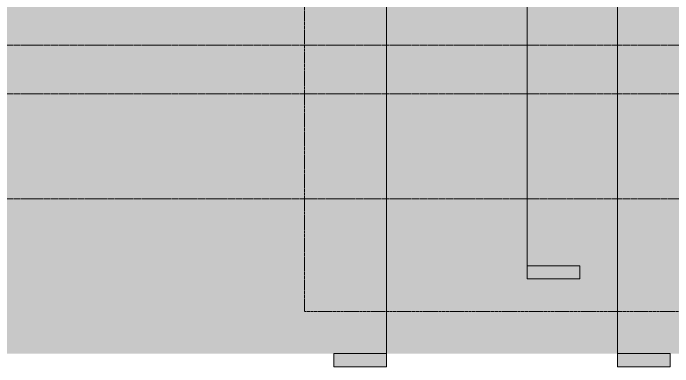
# Model space of a CAD drawing. Header units: inches. Extents: x -3207 to -1935, y -201 to 483.
# Drawn here: x -2976.4 to -2751, y -201.4 to -80.5 of the extents above; entities that cross this region are included whole.
import ezdxf

# ---------------------------------------------------------------- set-up
doc = ezdxf.new("R2010")
doc.units = ezdxf.units.IN
doc.header["$MEASUREMENT"] = 0
doc.linetypes.add('Aligning Line 1_8_', pattern=[0.25, 0.125, -0.125])
doc.linetypes.add('Grid Line 1_2_', pattern=[0.875, 0.5, -0.125, 0.125, -0.125])
for name, color, linetype, lineweight in [('A-FLOR-LEVL-1', 51, 'Grid Line 1_2_', 9), ('C-TOPO', 7, 'Continuous', 9), ('G-ANNO-SYMB', 111, 'Aligning Line 1_8_', 9), ('G-ANNO-SYMB-1', 111, 'Continuous', 9)]:
    doc.layers.add(name, color=color, linetype=linetype, lineweight=lineweight)

# ---------------------------------------------------------------- blocks, each defined once
blk = doc.blocks.new('Section - 3_32_ x 3_8_-54337-BUILDING SECTION - NORTH_SOUTH - LOOKING EAST2')
at = {"layer": 'G-ANNO-SYMB-1'}
blk.add_hatch(color=256, dxfattribs=at).paths.add_polyline_path([(-2782.8, -166.82), (-2800.8, -166.82), (-2800.8, -171.32), (-2782.8, -171.32)], flags=0)
for p, q in [((-2800.8, -171.32), (-2800.8, -166.82)), ((-2800.8, -166.82), (-2782.8, -166.82)), ((-2782.8, -166.82), (-2782.8, -171.32)), ((-2782.8, -171.32), (-2800.8, -171.32))]:
    blk.add_line(p, q, dxfattribs=at)

msp = doc.modelspace()

# ---------------------------------------------------------------- hatches: boundary and pattern name
at = {"layer": 'C-TOPO'}
msp.add_hatch(color=256, dxfattribs=at).paths.add_polyline_path([(-3144.15581, -196.92226), (-2630.33668, -196.92226), (-2630.33668, -139), (-2637.33668, -139), (-2637.33668, -127), (-2630.33668, -127), (-2630.33668, -58.73517), (-2634.66012, -58.73517), (-2683.6293, -58.09348), (-2796.33334, -67.46256), (-2867.01762, -69.52131), (-2937.36838, -73.54718), (-3007.6973, -77.17297), (-3077.78061, -104.50011), (-3114.96046, -101.87184), (-3121.11775, -102), (-3146.2357, -121.43778), (-3146.2357, -196.92226)], flags=0)

# ---------------------------------------------------------------- linework, layer by layer
at = {"layer": 'A-FLOR-LEVL-1'}
for p, q in [((-1935.47917, -91.375), (-3194.57025, -91.375)), ((-1935.47917, -108), (-3194.57025, -108)), ((-1935.47917, -144), (-3194.57025, -144))]:
    msp.add_line(p, q, dxfattribs=at)
at = {"layer": 'G-ANNO-SYMB'}
for p, q in [((-2876.84459, 405.76985), (-2876.84459, -182.48287)), ((-2876.84459, -182.48287), (-1983.8437, -182.48287))]:
    msp.add_line(p, q, dxfattribs=at)
at = {"layer": 'G-ANNO-SYMB-1'}
for p, q in [((-2848.79874, 405.76985), (-2848.79874, -196.89908)), ((-2769.84056, 405.76985), (-2769.84056, -196.89908)), ((-2800.79874, 68.08485), (-2800.79874, -166.82054))]:
    msp.add_line(p, q, dxfattribs=at)

# ---------------------------------------------------------------- block references
for p in [(0, 0), (30.95818, -30.07854)]:
    msp.add_blockref('Section - 3_32_ x 3_8_-54337-BUILDING SECTION - NORTH_SOUTH - LOOKING EAST2', p, dxfattribs=at)
at = {"layer": 'G-ANNO-SYMB-1', "extrusion": (0, 0, -1)}
msp.add_blockref('Section - 3_32_ x 3_8_-54337-BUILDING SECTION - NORTH_SOUTH - LOOKING EAST2', (5649.59748, -30.07854), dxfattribs=at)

doc.saveas('drawing.dxf')
